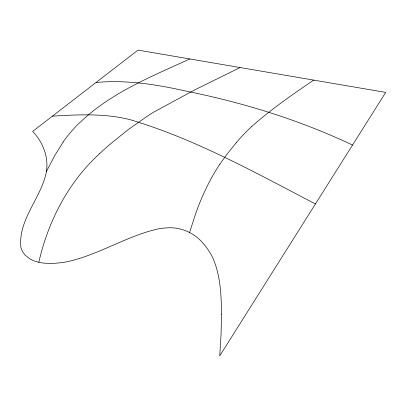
<?xml version="1.0" encoding="UTF-8"?>
<svg xmlns="http://www.w3.org/2000/svg" width="406" height="406" viewBox="0 0 406 406"><rect width="100%" height="100%" fill="white"/><g stroke="black" fill="none" stroke-linecap="round" stroke-linejoin="round"><path stroke-width="0.61" d="M38.814 262.271C48.172 221.28 68.228 182.213 99.566 153.717M189.587 232.455L195.382 214.475A188.008 113.523 -85.5 0 1 219.57 164.537M46.264 171.824L54.911 155.29L63.189 142.009M219.636 164.638L221.534 161.832A242.458 142.024 -84.5 0 1 227.35 153.778L236.322 142.567M251.436 126.773C270.792 109.473 292.249 94.72 313.655 80.099M240.073 67.538L194.469 90.036L153.798 112.086A233.551 165.826 -76.4 0 0 148.378 115.441L128.367 129.484L109.305 144.866A301.14 208.105 -73.9 0 0 99.566 153.717M189.856 58.961C157.163 73.841 123.419 87.737 94.72 109.762A187.156 150.951 -66.2 0 0 86.737 116.228L77.962 124.332A114.654 95.862 -68.3 0 0 63.148 141.973M52.41 116.152C78.394 114.578 105.027 113.198 130.483 119.79C195.585 139.187 255.435 172.748 315.447 203.939M96.07 82.464C126.515 79.672 157.01 84.544 186.638 91.228C243.783 102.779 299.78 120.049 352.525 145.069M236.333 142.587A249.538 145.47 -84.4 0 1 251.441 126.784M221.544 314.356L221.062 334.458L219.727 355.895L385.7 92.401L137.999 50.105L32.647 131.402C43.99 143.166 50.116 160.548 45.239 176.605A140.669 51.415 -34.7 0 1 43.503 182.071C35.708 203.482 18.336 223.3 20.894 247.239A87.452 38.342 -31.7 0 0 22.853 252.106L24.959 254.938L29.268 258.49A96.303 42.209 -31.4 0 0 44.259 263.174L52.592 263.479L61.91 262.636A82.418 36.367 -31.7 0 0 72.029 260.576C101.383 252.989 127.448 236.104 156.99 229.172A61.834 31.389 -32.1 0 1 167.48 227.857C181.142 226.939 194.713 233.085 203.365 243.625A244.448 124.678 -38.2 0 1 207.867 249.411L210.506 253.593A218.585 112.254 -37.4 0 1 213.86 260.368C220.636 277.46 221.306 296.192 221.544 314.356"/></g></svg>
